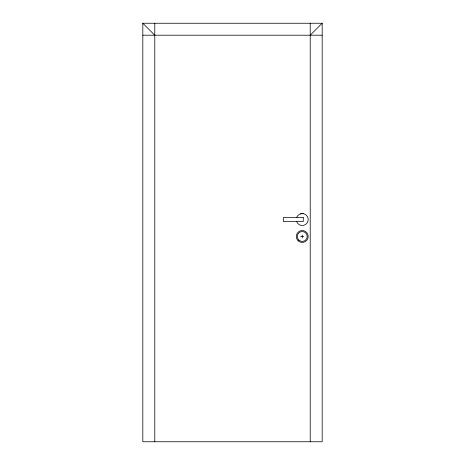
<?xml version="1.0" encoding="UTF-8"?>
<svg xmlns="http://www.w3.org/2000/svg" width="465" height="465" viewBox="0 0 465 465"><rect width="100%" height="100%" fill="white"/><g stroke="black" fill="none" stroke-linecap="round" stroke-linejoin="round"><path stroke-width="0.7" d="M310.219 35.206L322.181 23.25L142.819 23.25L142.819 441.75L322.181 441.75L322.181 23.25M300.495 213.83L303.151 213.638M142.819 35.206L322.181 35.206M300.756 236.487L303.744 236.487M142.819 23.25L154.781 35.206M310.219 23.25L310.219 441.75M302.25 234.994L302.25 237.981M154.781 23.25L154.781 441.75M296.687 217.353A5.981 5.981 0 0 1 305.982 214.877A5.981 5.981 0 0 1 305.61 224.49A5.981 5.981 0 0 1 296.536 221.299M303.273 217.556L283.342 217.556L283.342 221.538L303.273 221.538L303.273 217.556M298.181 240.87A5.981 5.981 0 0 0 308.08 237.818A5.981 5.981 0 0 0 300.489 230.774A5.981 5.981 0 0 0 298.181 240.87M298.879 240.12A4.958 4.958 0 0 0 307.08 237.586A4.958 4.958 0 0 0 300.791 231.75A4.958 4.958 0 0 0 298.879 240.12"/></g></svg>
